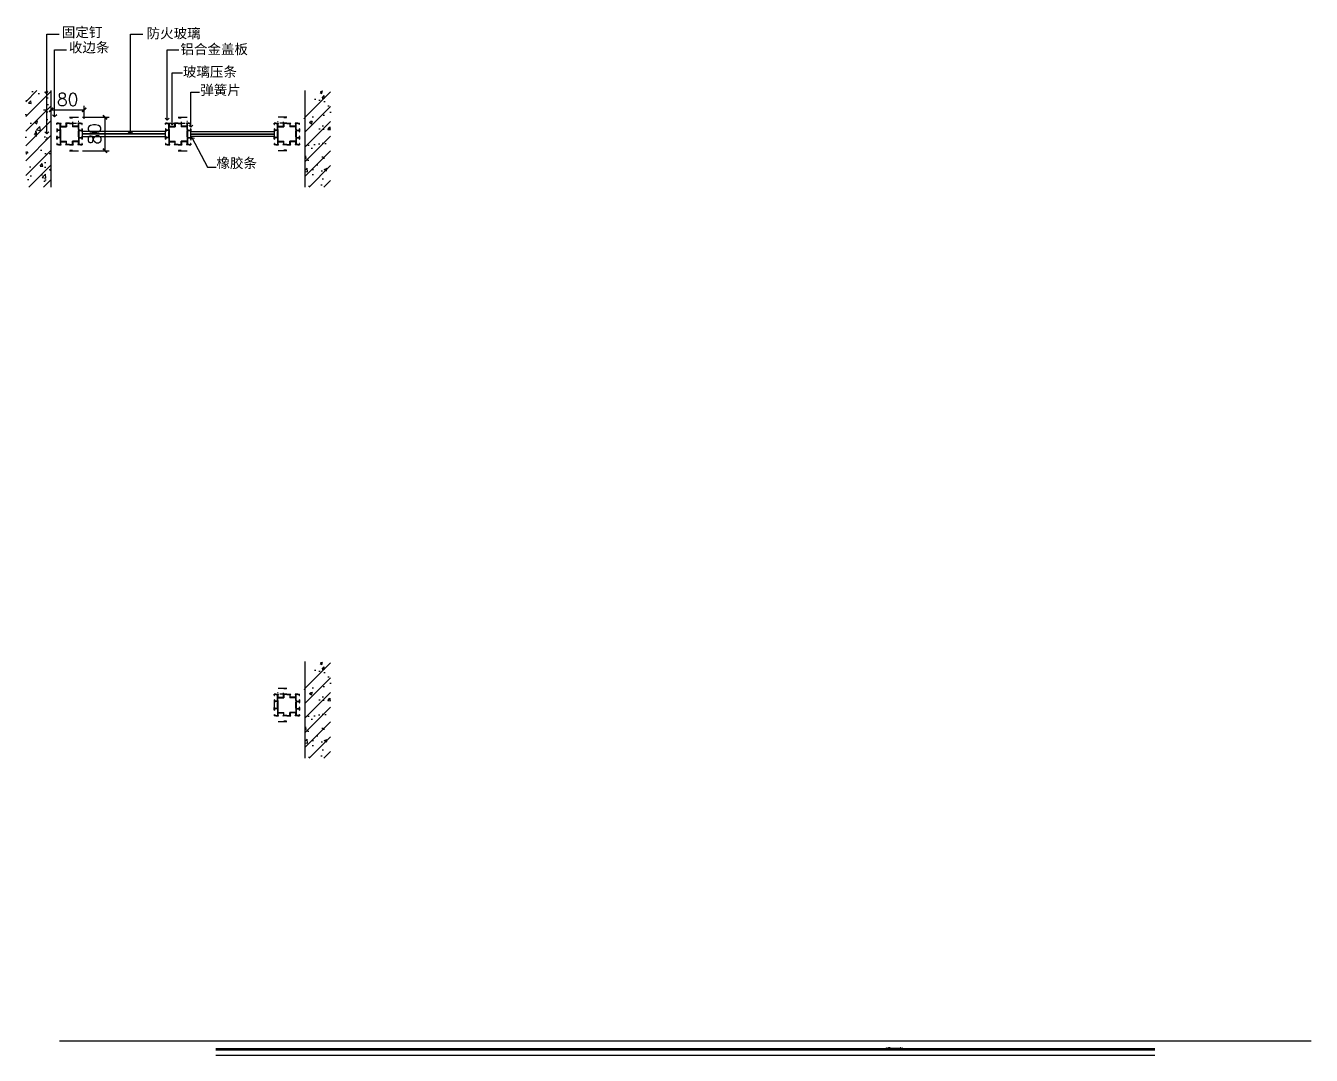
# Model space of a CAD drawing. Header units: millimetres. Extents: x -150677 to 588340, y -254013 to 149700.
# Drawn here: x 325244 to 328325, y -89506 to -87039 of the extents above; entities that cross this region are included whole.
import ezdxf

# ---------------------------------------------------------------- set-up
doc = ezdxf.new("R2010")
doc.units = ezdxf.units.MM
doc.header["$LTSCALE"] = 10
doc.header["$MEASUREMENT"] = 0
doc.layers.add('公用-墙体', color=7, linetype='Continuous')
doc.styles.add('DIM', font='romand.shx')
doc.styles.add('Fs', font='')
doc.styles.get('Fs').set_extended_font_data('SimSun')
doc.dimstyles.new('DIM', dxfattribs={"dimscale": 10, "dimtxt": 2, "dimasz": 1, "dimexe": 1, "dimexo": 1, "dimgap": 1, "dimtad": 1, "dimdec": 0, "dimzin": 0, "dimdsep": 46, "dimtxsty": 'DIM', "dimblk": 'ARCHTICK', "dimcen": 0, "dimclrd": 252, "dimclre": 252, "dimclrt": 33, "dimadec": 0, "dimazin": 0, "dimtfac": 0.5, "dimtdec": 0, "dimtix": 1, "dimtmove": 2, "dimatfit": 2, "dimldrblk": 'OPEN90', "dimfxl": 6, "dimfxlon": 1, "dimtolj": 1, "dimtzin": 0, "dimlwd": -1, "dimlwe": -1, "dimarcsym": 0})
pattern_1 = [(45, (306083.968, -88137.618), (-17.67767, 17.67767), []), (50, (306083.97, -88137.62), (71.72602, -6.27521), [7.5, -82.5]), (355, (306083.97, -88137.62), (-13.87513, 75.2192), [6, -66]), (100.4514, (306089.945, -88138.14), (57.85094, 68.94395), [6.37402, -70.1142]), (46.1842, (306083.97, -88117.62), (106.7241, -16.5519), [11.25, -123.75]), (96.6356, (306092.86, -88119), (93.46627, 97.4118), [9.561, -105.1713]), (351.1842, (306083.97, -88117.62), (93.4662, 97.41186), [9, -99]), (21, (306093.97, -88122.62), (59.6907, -40.26189), [7.5, -82.5]), (326, (306093.97, -88122.62), (24.33153, 72.515), [6, -66]), (71.4514, (306098.94, -88125.97), (84.02226, 32.25305), [6.37402, -70.1142]), (37.5, (306083.968, -88137.618), (1.215986, 33.289385), [0, -65.2, 0, -67, 0, -66.25]), (7.5, (306083.97, -88137.618), (26.306954, 39.44117), [0, -38.2, 0, -63.7, 0, -25.25]), (327.5, (306061.668, -88137.618), (53.382244, -2.255487), [0, -25, 0, -78, 0, -103.5]), (317.5, (306051.67, -88137.62), (58.31862, 10.0105), [0, -32.5, 0, -51.8, 0, -73.5])]

# ---------------------------------------------------------------- blocks, each defined once
blk = doc.blocks.new('_ArchTick')
at = {"color": 0, "linetype": 'ByBlock', "const_width": 0.4}
blk.add_lwpolyline([(-0.5, -0.5), (0.5, 0.5)], dxfattribs=at)
blk = doc.blocks.new('*D1683')
at = {"color": 252, "transparency": 16777216}
for p, q in [((325305.1, -87247), (325305.1, -87230.2)), ((325305.1, -87240.2), (325384.3, -87240.2)), ((325384.3, -87261.8), (325384.3, -87230.2))]:
    blk.add_line(p, q, dxfattribs=at)
at = {"layer": 'Defpoints', "color": 0, "transparency": 16777216}
for p in [(325384.3, -87240.2), (325305.1, -87257), (325384.3, -87271.8)]:
    blk.add_point(p, dxfattribs=at)
at = {"color": 252, "transparency": 16777216, "xscale": 10, "yscale": 10, "zscale": 10, "rotation": 180}
blk.add_blockref('_ArchTick', (325305.1, -87240.2), dxfattribs=at)
at = {"color": 252, "transparency": 16777216, "xscale": 10, "yscale": 10, "zscale": 10}
blk.add_blockref('_ArchTick', (325384.3, -87240.2), dxfattribs=at)
at = {"color": 33, "transparency": 16777216, "insert": (325344.7, -87215.2), "char_height": 30, "attachment_point": 5, "style": 'DIM'}
blk.add_mtext('\\A1;80', dxfattribs=at)
blk = doc.blocks.new('_Open90')
at = {"color": 0, "linetype": 'ByBlock', "lineweight": -2}
for p, q in [((0, 0), (-1, 0)), ((-0.5, 0.5), (0, 0)), ((0, 0), (-0.5, -0.5))]:
    blk.add_line(p, q, dxfattribs=at)
blk = doc.blocks.new('*D1684')
at = {"color": 252, "transparency": 16777216}
for p, q in [((325380.4, -87258), (325444, -87258)), ((325434, -87258), (325434, -87338)), ((325380.4, -87338), (325444, -87338))]:
    blk.add_line(p, q, dxfattribs=at)
at = {"layer": 'Defpoints', "color": 0, "transparency": 16777216}
for p in [(325370.4, -87258), (325370.4, -87338), (325434, -87338)]:
    blk.add_point(p, dxfattribs=at)
at = {"color": 252, "transparency": 16777216, "xscale": 10, "yscale": 10, "zscale": 10}
for p, rotation in [((325434, -87258), 90), ((325434, -87338), 270)]:
    blk.add_blockref('_ArchTick', p, dxfattribs=dict(at, rotation=rotation))
at = {"color": 33, "transparency": 16777216, "insert": (325409, -87298), "char_height": 30, "attachment_point": 5, "rotation": 90, "style": 'DIM'}
blk.add_mtext('\\A1;80', dxfattribs=at)
blk = doc.blocks.new('retw35345')
at = {"color": 2}
for p, q in [((-5, 15.5), (-3, 15.5)), ((-3.5, 22.5), (-3.5, -18.5)), ((-3, 22.5), (-3, -18.5)), ((-3, 15.5), (-3, 16.5)), ((-3, 7.5), (-3, 16.5)), ((0, 12.5), (-3, 12.5)), ((0, 12.5), (0, -12.5)), ((0, -12.5), (-3, -12.5))]:
    blk.add_line(p, q, dxfattribs=at)
for centre, radius, start, end in [((-3.4, 15.7), 1.65, 77.3704, 187.828), ((-3.5, 21), 1, 90, 270), ((-3.5, -17), 1, 90, 270)]:
    blk.add_arc(centre, radius, start, end, dxfattribs=at)
for points in [[(-5.7, -12.5), (-5.7, -12.5), (-6.2, -12.2), (-5.5, -10.6), (-5.5, -9.2), (-5.9, -8.4), (-6, -8.1)], [(-3.5, -12), (-5.2, -12), (-5.7, -11.9), (-5, -10.6), (-5, -9.2), (-5.4, -8.4), (-5.5, -8.1)]]:
    blk.add_open_spline(points, degree=3, knots=[2.706713, 2.706713, 2.706713, 2.706713, 2.908704, 4.556012, 6.411658, 7.278227, 7.278227, 7.278227, 7.278227], dxfattribs=at)
at = {"layer": '公用-墙体', "color": 2}
for p, q in [((-3.5, 22.5), (-3, 22.5)), ((-6, -8.1), (-5.5, -8.1)), ((-3, -12.5), (-5.7, -12.5)), ((-3, -12), (-3.5, -12)), ((-3.5, -18.5), (-3, -18.5))]:
    blk.add_line(p, q, dxfattribs=at)

msp = doc.modelspace()

# ---------------------------------------------------------------- hatches: boundary and pattern name
h = msp.add_hatch()
h.set_pattern_fill('AN钢筋混凝土SC10', color=8, scale=10, style=0, pattern_type=2)
h.set_pattern_definition(pattern_1)
h.paths.add_polyline_path([(325244.3, -87425.2), (325305.1, -87425.2), (325305.1, -87302), (325283.3, -87302), (325278.3, -87300), (325283.3, -87298), (325305.1, -87298), (325305.1, -87193.7), (325266, -87193.7), (325244.3, -87193.7)])
h = msp.add_hatch()
h.set_pattern_fill('AN钢筋混凝土SC10', color=8, scale=10, style=0, pattern_type=2)
h.set_pattern_definition(pattern_1)
h.paths.add_polyline_path([(325975, -87425.2), (325914.2, -87425.2), (325914.2, -87302), (325936, -87302), (325941, -87300), (325936, -87298), (325914.2, -87298), (325914.2, -87244), (325953.3, -87193.7), (325975, -87193.7)])
h = msp.add_hatch()
h.set_pattern_fill('AN钢筋混凝土SC10', color=8, scale=10, style=0, pattern_type=2)
h.set_pattern_definition([(45, (306083.968, -89506.126), (-17.67767, 17.67767), []), (50, (306083.97, -89506.126), (71.72602, -6.27521), [7.5, -82.5]), (355, (306083.97, -89506.126), (-13.87513, 75.2192), [6, -66]), (100.4514, (306089.945, -89506.65), (57.85094, 68.94395), [6.37402, -70.1142]), (46.1842, (306083.97, -89486.13), (106.7241, -16.5519), [11.25, -123.75]), (96.6356, (306092.86, -89487.51), (93.46627, 97.4118), [9.561, -105.1713]), (351.1842, (306083.97, -89486.13), (93.4662, 97.41186), [9, -99]), (21, (306093.97, -89491.126), (59.6907, -40.26189), [7.5, -82.5]), (326, (306093.97, -89491.126), (24.33153, 72.515), [6, -66]), (71.4514, (306098.94, -89494.48), (84.02226, 32.25305), [6.37402, -70.1142]), (37.5, (306083.968, -89506.126), (1.215986, 33.289385), [0, -65.2, 0, -67, 0, -66.25]), (7.5, (306083.97, -89506.126), (26.306954, 39.44117), [0, -38.2, 0, -63.7, 0, -25.25]), (327.5, (306061.668, -89506.126), (53.382244, -2.255487), [0, -25, 0, -78, 0, -103.5]), (317.5, (306051.67, -89506.126), (58.31862, 10.0105), [0, -32.5, 0, -51.8, 0, -73.5])])
h.paths.add_polyline_path([(325975, -88793.7), (325914.2, -88793.7), (325914.2, -88670.5), (325936, -88670.5), (325941, -88668.5), (325936, -88666.5), (325914.2, -88666.5), (325914.2, -88612.5), (325953.3, -88562.3), (325975, -88562.3)])

# ---------------------------------------------------------------- linework, layer by layer
at = {"color": 4}
for p, q in [((325305.1, -87425.2), (325305.1, -87193.7)), ((325914.2, -87425.2), (325914.2, -87193.7)), ((325914.2, -88793.7), (325914.2, -88562.3)), ((325700.1, -89489.8), (327950.1, -89489.8)), ((325700.1, -89492.8), (327950.1, -89492.8)), ((325700.1, -89505.8), (327950.1, -89505.8))]:
    msp.add_line(p, q, dxfattribs=at)
at = {"color": 8}
for p, q in [((325319, -87274.5), (325319, -87272)), ((325322.9, -87272), (325319, -87272)), ((325322.9, -87273), (325320, -87273)), ((325320, -87274.5), (325320, -87273)), ((325322.9, -87272), (325329, -87272)), ((325322.9, -87273), (325326.5, -87273)), ((325326.5, -87286.4), (325326.5, -87273)), ((325327.5, -87273), (325329.5, -87273)), ((325327.5, -87279.5), (325327.5, -87273)), ((325327.5, -87274.8), (325327.5, -87279.5)), ((325327.5, -87279.5), (325340.9, -87279.5)), ((325329.5, -87272.5), (325329.5, -87273)), ((325349.2, -87272), (325340.4, -87272)), ((325340.9, -87273), (325340.4, -87273)), ((325340.9, -87279.5), (325340.9, -87273)), ((325340.9, -87273), (325340.9, -87273.6)), ((325341.9, -87273), (325341.9, -87280.5)), ((325349.2, -87273), (325341.9, -87273)), ((325349.2, -87272), (325358, -87272)), ((325349.2, -87273), (325356.5, -87273)), ((325349.3, -87258), (325370.4, -87258)), ((325350.3, -87259), (325356.3, -87259)), ((325356.3, -87272), (325360.8, -87272)), ((325356.5, -87273), (325356.5, -87280.5)), ((325357.3, -87271), (325357.3, -87269)), ((325357.5, -87279.5), (325357.5, -87273)), ((325357.5, -87273), (325357.5, -87273.6)), ((325357.5, -87273), (325358, -87273)), ((325370.9, -87279.5), (325357.5, -87279.5)), ((325361.3, -87272), (325366.3, -87272)), ((325368.9, -87272.5), (325368.9, -87273)), ((325370.9, -87273), (325368.9, -87273)), ((325375.5, -87272), (325369.4, -87272)), ((325371.3, -87268), (325370.3, -87268)), ((325370.9, -87279.5), (325370.9, -87273)), ((325370.9, -87274.8), (325370.9, -87279.5)), ((325371.3, -87272), (325371.3, -87271)), ((325375.5, -87273), (325371.9, -87273)), ((325371.9, -87286.4), (325371.9, -87273)), ((325375.5, -87272), (325379.4, -87272)), ((325375.5, -87273), (325378.4, -87273)), ((325378.4, -87274.5), (325378.4, -87273)), ((325379.4, -87274.5), (325379.4, -87272)), ((325579.4, -87274.5), (325579.4, -87272)), ((325583.3, -87272), (325579.4, -87272)), ((325583.3, -87273), (325580.4, -87273)), ((325580.4, -87274.5), (325580.4, -87273)), ((325583.3, -87272), (325589.4, -87272)), ((325583.3, -87273), (325586.9, -87273)), ((325586.9, -87286.4), (325586.9, -87273)), ((325587.9, -87273), (325589.9, -87273)), ((325587.9, -87279.5), (325587.9, -87273)), ((325587.9, -87274.8), (325587.9, -87279.5)), ((325587.9, -87279.5), (325601.3, -87279.5)), ((325589.9, -87272.5), (325589.9, -87273)), ((325609.6, -87272), (325600.8, -87272)), ((325601.3, -87273), (325600.8, -87273)), ((325601.3, -87279.5), (325601.3, -87273)), ((325601.3, -87273), (325601.3, -87273.6)), ((325602.3, -87273), (325602.3, -87280.5)), ((325609.6, -87273), (325602.3, -87273)), ((325609.6, -87272), (325618.4, -87272)), ((325609.6, -87273), (325616.9, -87273)), ((325609.7, -87258), (325630.8, -87258)), ((325610.7, -87259), (325616.7, -87259)), ((325616.7, -87272), (325621.2, -87272)), ((325616.9, -87273), (325616.9, -87280.5)), ((325617.7, -87271), (325617.7, -87269)), ((325617.9, -87279.5), (325617.9, -87273)), ((325617.9, -87273), (325617.9, -87273.6)), ((325617.9, -87273), (325618.4, -87273)), ((325631.3, -87279.5), (325617.9, -87279.5)), ((325621.7, -87272), (325626.7, -87272)), ((325629.3, -87272.5), (325629.3, -87273)), ((325631.3, -87273), (325629.3, -87273)), ((325635.9, -87272), (325629.8, -87272)), ((325631.7, -87268), (325630.7, -87268)), ((325631.3, -87279.5), (325631.3, -87273)), ((325631.3, -87274.8), (325631.3, -87279.5)), ((325631.7, -87272), (325631.7, -87271)), ((325635.9, -87273), (325632.3, -87273)), ((325632.3, -87286.4), (325632.3, -87273)), ((325635.9, -87272), (325639.8, -87272)), ((325635.9, -87273), (325638.8, -87273)), ((325638.8, -87274.5), (325638.8, -87273)), ((325639.8, -87274.5), (325639.8, -87272)), ((325839.8, -87274.5), (325839.8, -87272)), ((325843.7, -87272), (325839.8, -87272)), ((325843.7, -87273), (325840.8, -87273)), ((325840.8, -87274.5), (325840.8, -87273)), ((325843.7, -87272), (325849.8, -87272)), ((325843.7, -87273), (325847.3, -87273)), ((325847.3, -87286.4), (325847.3, -87273)), ((325848, -87268), (325849, -87268)), ((325848, -87272), (325848, -87271)), ((325848.3, -87273), (325850.3, -87273)), ((325848.3, -87279.5), (325848.3, -87273)), ((325848.3, -87274.8), (325848.3, -87279.5)), ((325848.3, -87279.5), (325861.7, -87279.5)), ((325870, -87258), (325848.9, -87258)), ((325850.3, -87272.5), (325850.3, -87273)), ((325858, -87272), (325853, -87272)), ((325863, -87272), (325858.5, -87272)), ((325870, -87272), (325861.2, -87272)), ((325861.7, -87273), (325861.2, -87273)), ((325861.7, -87279.5), (325861.7, -87273)), ((325861.7, -87273), (325861.7, -87273.6)), ((325862, -87271), (325862, -87269)), ((325862.7, -87273), (325862.7, -87280.5)), ((325870, -87273), (325862.7, -87273)), ((325869, -87259), (325863, -87259)), ((325870, -87272), (325878.8, -87272)), ((325870, -87273), (325877.3, -87273)), ((325877.3, -87273), (325877.3, -87280.5)), ((325878.3, -87279.5), (325878.3, -87273)), ((325878.3, -87273), (325878.3, -87273.6)), ((325878.3, -87273), (325878.8, -87273)), ((325891.7, -87279.5), (325878.3, -87279.5)), ((325889.7, -87272.5), (325889.7, -87273)), ((325891.7, -87273), (325889.7, -87273)), ((325896.3, -87272), (325890.2, -87272)), ((325891.7, -87279.5), (325891.7, -87273)), ((325891.7, -87274.8), (325891.7, -87279.5)), ((325896.3, -87273), (325892.7, -87273)), ((325892.7, -87286.4), (325892.7, -87273)), ((325896.3, -87272), (325900.2, -87272)), ((325896.3, -87273), (325899.2, -87273)), ((325899.2, -87274.5), (325899.2, -87273)), ((325900.2, -87274.5), (325900.2, -87272)), ((325911.3, -87260.3), (325912.3, -87260.3)), ((325911.3, -87260.3), (325911.3, -87260.8)), ((325911.3, -87260.3), (325911.3, -87260.8)), ((325911.3, -87260.3), (325912.3, -87260.3)), ((325911.3, -87260.8), (325911.3, -87260.4)), ((325911.3, -87260.8), (325911.3, -87260.4)), ((325319, -87285.9), (325319, -87292.3)), ((325319, -87310.1), (325319, -87303.7)), ((325319, -87303.7), (325319, -87310.1)), ((325320, -87285.9), (325320, -87288.6)), ((325326.5, -87288.6), (325320, -87288.6)), ((325326.5, -87289.6), (325320, -87289.6)), ((325320, -87289.6), (325320, -87292.3)), ((325320, -87303.7), (325320, -87306.4)), ((325326.5, -87306.4), (325320, -87306.4)), ((325326.5, -87307.4), (325320, -87307.4)), ((325320, -87307.4), (325320, -87310.1)), ((325326.5, -87286.4), (325326.5, -87288.6)), ((325326.5, -87289.6), (325326.5, -87291.8)), ((325326.5, -87304.2), (325326.5, -87291.8)), ((325326.5, -87291.8), (325326.5, -87304.2)), ((325326.5, -87304.2), (325326.5, -87306.4)), ((325326.5, -87307.4), (325326.5, -87309.6)), ((325326.5, -87309.6), (325326.5, -87323)), ((325327.5, -87287.4), (325327.5, -87280.5)), ((325327.5, -87280.5), (325341.9, -87280.5)), ((325327.5, -87287.4), (325327.5, -87290.8)), ((325327.5, -87305.2), (325327.5, -87290.8)), ((325327.5, -87290.8), (325327.5, -87305.2)), ((325327.5, -87305.2), (325327.5, -87308.6)), ((325327.5, -87308.6), (325327.5, -87315.5)), ((325370.9, -87280.5), (325356.5, -87280.5)), ((325370.9, -87287.4), (325370.9, -87280.5)), ((325370.9, -87287.4), (325370.9, -87290.8)), ((325370.9, -87305.2), (325370.9, -87290.8)), ((325370.9, -87290.8), (325370.9, -87305.2)), ((325370.9, -87305.2), (325370.9, -87308.6)), ((325370.9, -87308.6), (325370.9, -87315.5)), ((325371.9, -87286.4), (325371.9, -87288.6)), ((325371.9, -87288.6), (325378.4, -87288.6)), ((325371.9, -87289.6), (325378.4, -87289.6)), ((325371.9, -87289.6), (325371.9, -87291.8)), ((325371.9, -87304.2), (325371.9, -87291.8)), ((325371.9, -87291.8), (325371.9, -87304.2)), ((325371.9, -87304.2), (325371.9, -87306.4)), ((325371.9, -87306.4), (325378.4, -87306.4)), ((325371.9, -87307.4), (325378.4, -87307.4)), ((325371.9, -87307.4), (325371.9, -87309.6)), ((325371.9, -87309.6), (325371.9, -87323)), ((325378.4, -87285.9), (325378.4, -87288.6)), ((325378.4, -87289.6), (325378.4, -87292.3)), ((325378.4, -87303.7), (325378.4, -87306.4)), ((325378.4, -87307.4), (325378.4, -87310.1)), ((325379.4, -87285.9), (325379.4, -87292.3)), ((325379.4, -87292.1), (325379.4, -87304.1)), ((325379.4, -87310.1), (325379.4, -87303.7)), ((325379.4, -87303.7), (325379.4, -87310.1)), ((325579.4, -87285.9), (325579.4, -87292.3)), ((325579.4, -87304.1), (325579.4, -87292.3)), ((325579.4, -87310.1), (325579.4, -87303.7)), ((325579.4, -87303.7), (325579.4, -87310.1)), ((325580.4, -87285.9), (325580.4, -87288.6)), ((325586.9, -87288.6), (325580.4, -87288.6)), ((325586.9, -87289.6), (325580.4, -87289.6)), ((325580.4, -87289.6), (325580.4, -87292.3)), ((325580.4, -87303.7), (325580.4, -87306.4)), ((325586.9, -87306.4), (325580.4, -87306.4)), ((325586.9, -87307.4), (325580.4, -87307.4)), ((325580.4, -87307.4), (325580.4, -87310.1)), ((325586.9, -87286.4), (325586.9, -87288.6)), ((325586.9, -87289.6), (325586.9, -87291.8)), ((325586.9, -87304.2), (325586.9, -87291.8)), ((325586.9, -87291.8), (325586.9, -87304.2)), ((325586.9, -87304.2), (325586.9, -87306.4)), ((325586.9, -87307.4), (325586.9, -87309.6)), ((325586.9, -87309.6), (325586.9, -87323)), ((325587.9, -87287.4), (325587.9, -87280.5)), ((325587.9, -87280.5), (325602.3, -87280.5)), ((325587.9, -87287.4), (325587.9, -87290.8)), ((325587.9, -87305.2), (325587.9, -87290.8)), ((325587.9, -87290.8), (325587.9, -87305.2)), ((325587.9, -87305.2), (325587.9, -87308.6)), ((325587.9, -87308.6), (325587.9, -87315.5)), ((325631.3, -87280.5), (325616.9, -87280.5)), ((325631.3, -87287.4), (325631.3, -87280.5)), ((325631.3, -87287.4), (325631.3, -87290.8)), ((325631.3, -87305.2), (325631.3, -87290.8)), ((325631.3, -87290.8), (325631.3, -87305.2)), ((325631.3, -87305.2), (325631.3, -87308.6)), ((325631.3, -87308.6), (325631.3, -87315.5)), ((325632.3, -87286.4), (325632.3, -87288.6)), ((325632.3, -87288.6), (325638.8, -87288.6)), ((325632.3, -87289.6), (325638.8, -87289.6)), ((325632.3, -87289.6), (325632.3, -87291.8)), ((325632.3, -87304.2), (325632.3, -87291.8)), ((325632.3, -87291.8), (325632.3, -87304.2)), ((325632.3, -87304.2), (325632.3, -87306.4)), ((325632.3, -87306.4), (325638.8, -87306.4)), ((325632.3, -87307.4), (325638.8, -87307.4)), ((325632.3, -87307.4), (325632.3, -87309.6)), ((325632.3, -87309.6), (325632.3, -87323)), ((325638.8, -87285.9), (325638.8, -87288.6)), ((325638.8, -87289.6), (325638.8, -87292.3)), ((325638.8, -87303.7), (325638.8, -87306.4)), ((325638.8, -87307.4), (325638.8, -87310.1)), ((325639.8, -87285.9), (325639.8, -87292.3)), ((325639.8, -87294.1), (325639.8, -87292.1)), ((325639.8, -87304.1), (325639.8, -87294.1)), ((325639.8, -87310.1), (325639.8, -87303.7)), ((325639.8, -87303.7), (325639.8, -87310.1)), ((325839.8, -87285.9), (325839.8, -87292.3)), ((325839.8, -87292.1), (325839.8, -87304.1)), ((325839.8, -87310.1), (325839.8, -87303.7)), ((325839.8, -87303.7), (325839.8, -87310.1)), ((325840.8, -87285.9), (325840.8, -87288.6)), ((325847.3, -87288.6), (325840.8, -87288.6)), ((325847.3, -87289.6), (325840.8, -87289.6)), ((325840.8, -87289.6), (325840.8, -87292.3)), ((325840.8, -87303.7), (325840.8, -87306.4)), ((325847.3, -87306.4), (325840.8, -87306.4)), ((325847.3, -87307.4), (325840.8, -87307.4)), ((325840.8, -87307.4), (325840.8, -87310.1)), ((325847.3, -87286.4), (325847.3, -87288.6)), ((325847.3, -87289.6), (325847.3, -87291.8)), ((325847.3, -87304.2), (325847.3, -87291.8)), ((325847.3, -87291.8), (325847.3, -87304.2)), ((325847.3, -87304.2), (325847.3, -87306.4)), ((325847.3, -87307.4), (325847.3, -87309.6)), ((325847.3, -87309.6), (325847.3, -87323)), ((325848.3, -87287.4), (325848.3, -87280.5)), ((325848.3, -87280.5), (325862.7, -87280.5)), ((325848.3, -87287.4), (325848.3, -87290.8)), ((325848.3, -87305.2), (325848.3, -87290.8)), ((325848.3, -87290.8), (325848.3, -87305.2)), ((325848.3, -87305.2), (325848.3, -87308.6)), ((325848.3, -87308.6), (325848.3, -87315.5)), ((325891.7, -87280.5), (325877.3, -87280.5)), ((325891.7, -87287.4), (325891.7, -87280.5)), ((325891.7, -87287.4), (325891.7, -87290.8)), ((325891.7, -87305.2), (325891.7, -87290.8)), ((325891.7, -87290.8), (325891.7, -87305.2)), ((325891.7, -87305.2), (325891.7, -87308.6)), ((325891.7, -87308.6), (325891.7, -87315.5)), ((325892.7, -87286.4), (325892.7, -87288.6)), ((325892.7, -87288.6), (325899.2, -87288.6)), ((325892.7, -87289.6), (325899.2, -87289.6)), ((325892.7, -87289.6), (325892.7, -87291.8)), ((325892.7, -87304.2), (325892.7, -87291.8)), ((325892.7, -87291.8), (325892.7, -87304.2)), ((325892.7, -87304.2), (325892.7, -87306.4)), ((325892.7, -87306.4), (325899.2, -87306.4)), ((325892.7, -87307.4), (325899.2, -87307.4)), ((325892.7, -87307.4), (325892.7, -87309.6)), ((325892.7, -87309.6), (325892.7, -87323)), ((325899.2, -87285.9), (325899.2, -87288.6)), ((325899.2, -87289.6), (325899.2, -87292.3)), ((325899.2, -87303.7), (325899.2, -87306.4)), ((325899.2, -87307.4), (325899.2, -87310.1)), ((325900.2, -87285.9), (325900.2, -87292.3)), ((325900.2, -87310.1), (325900.2, -87303.7)), ((325900.2, -87303.7), (325900.2, -87310.1)), ((325319, -87321.5), (325319, -87324)), ((325322.9, -87324), (325319, -87324)), ((325320, -87321.5), (325320, -87323)), ((325322.9, -87323), (325320, -87323)), ((325322.9, -87323), (325326.5, -87323)), ((325322.9, -87324), (325329, -87324)), ((325327.5, -87315.5), (325341.9, -87315.5)), ((325327.5, -87316.5), (325340.9, -87316.5)), ((325327.5, -87321.2), (325327.5, -87316.5)), ((325327.5, -87316.5), (325327.5, -87323)), ((325327.5, -87323), (325329.5, -87323)), ((325329.5, -87323.5), (325329.5, -87323)), ((325340.9, -87323), (325340.4, -87323)), ((325349.2, -87324), (325340.4, -87324)), ((325340.9, -87316.5), (325340.9, -87323)), ((325340.9, -87323), (325340.9, -87322.4)), ((325341.9, -87323), (325341.9, -87315.5)), ((325349.2, -87323), (325341.9, -87323)), ((325349.2, -87323), (325356.5, -87323)), ((325349.2, -87324), (325358, -87324)), ((325349.3, -87338), (325370.4, -87338)), ((325350.3, -87337), (325356.3, -87337)), ((325356.5, -87323), (325356.5, -87315.5)), ((325370.9, -87315.5), (325356.5, -87315.5)), ((325370.9, -87316.5), (325357.5, -87316.5)), ((325357.5, -87316.5), (325357.5, -87323)), ((325357.5, -87323), (325357.5, -87322.4)), ((325357.5, -87323), (325358, -87323)), ((325368.9, -87323.5), (325368.9, -87323)), ((325370.9, -87323), (325368.9, -87323)), ((325375.5, -87324), (325369.4, -87324)), ((325370.9, -87321.2), (325370.9, -87316.5)), ((325370.9, -87316.5), (325370.9, -87323)), ((325375.5, -87323), (325371.9, -87323)), ((325375.5, -87323), (325378.4, -87323)), ((325375.5, -87324), (325379.4, -87324)), ((325378.4, -87321.5), (325378.4, -87323)), ((325379.4, -87321.5), (325379.4, -87324)), ((325579.4, -87321.5), (325579.4, -87324)), ((325583.3, -87324), (325579.4, -87324)), ((325580.4, -87321.5), (325580.4, -87323)), ((325583.3, -87323), (325580.4, -87323)), ((325583.3, -87323), (325586.9, -87323)), ((325583.3, -87324), (325589.4, -87324)), ((325587.9, -87315.5), (325602.3, -87315.5)), ((325587.9, -87316.5), (325601.3, -87316.5)), ((325587.9, -87321.2), (325587.9, -87316.5)), ((325587.9, -87316.5), (325587.9, -87323)), ((325587.9, -87323), (325589.9, -87323)), ((325589.9, -87323.5), (325589.9, -87323)), ((325601.3, -87323), (325600.8, -87323)), ((325609.6, -87324), (325600.8, -87324)), ((325601.3, -87316.5), (325601.3, -87323)), ((325601.3, -87323), (325601.3, -87322.4)), ((325602.3, -87323), (325602.3, -87315.5)), ((325609.6, -87323), (325602.3, -87323)), ((325609.6, -87323), (325616.9, -87323)), ((325609.6, -87324), (325618.4, -87324)), ((325609.7, -87338), (325630.8, -87338)), ((325610.7, -87337), (325616.7, -87337)), ((325616.9, -87323), (325616.9, -87315.5)), ((325631.3, -87315.5), (325616.9, -87315.5)), ((325631.3, -87316.5), (325617.9, -87316.5)), ((325617.9, -87316.5), (325617.9, -87323)), ((325617.9, -87323), (325617.9, -87322.4)), ((325617.9, -87323), (325618.4, -87323)), ((325629.3, -87323.5), (325629.3, -87323)), ((325631.3, -87323), (325629.3, -87323)), ((325635.9, -87324), (325629.8, -87324)), ((325631.3, -87321.2), (325631.3, -87316.5)), ((325631.3, -87316.5), (325631.3, -87323)), ((325635.9, -87323), (325632.3, -87323)), ((325635.9, -87323), (325638.8, -87323)), ((325635.9, -87324), (325639.8, -87324)), ((325638.8, -87321.5), (325638.8, -87323)), ((325639.8, -87321.5), (325639.8, -87324)), ((325839.8, -87321.5), (325839.8, -87324)), ((325843.7, -87324), (325839.8, -87324)), ((325840.8, -87321.5), (325840.8, -87323)), ((325843.7, -87323), (325840.8, -87323)), ((325843.7, -87323), (325847.3, -87323)), ((325843.7, -87324), (325849.8, -87324)), ((325848.3, -87315.5), (325862.7, -87315.5)), ((325848.3, -87316.5), (325861.7, -87316.5)), ((325848.3, -87321.2), (325848.3, -87316.5)), ((325848.3, -87316.5), (325848.3, -87323)), ((325848.3, -87323), (325850.3, -87323)), ((325870, -87338), (325848.9, -87338)), ((325850.3, -87323.5), (325850.3, -87323)), ((325861.7, -87323), (325861.2, -87323)), ((325870, -87324), (325861.2, -87324)), ((325861.7, -87316.5), (325861.7, -87323)), ((325861.7, -87323), (325861.7, -87322.4)), ((325862.7, -87323), (325862.7, -87315.5)), ((325870, -87323), (325862.7, -87323)), ((325869, -87337), (325863, -87337)), ((325870, -87323), (325877.3, -87323)), ((325870, -87324), (325878.8, -87324)), ((325877.3, -87323), (325877.3, -87315.5)), ((325891.7, -87315.5), (325877.3, -87315.5)), ((325891.7, -87316.5), (325878.3, -87316.5)), ((325878.3, -87316.5), (325878.3, -87323)), ((325878.3, -87323), (325878.3, -87322.4)), ((325878.3, -87323), (325878.8, -87323)), ((325889.7, -87323.5), (325889.7, -87323)), ((325891.7, -87323), (325889.7, -87323)), ((325896.3, -87324), (325890.2, -87324)), ((325891.7, -87321.2), (325891.7, -87316.5)), ((325891.7, -87316.5), (325891.7, -87323)), ((325896.3, -87323), (325892.7, -87323)), ((325896.3, -87323), (325899.2, -87323)), ((325896.3, -87324), (325900.2, -87324)), ((325899.2, -87321.5), (325899.2, -87323)), ((325900.2, -87321.5), (325900.2, -87324)), ((325870, -88626.5), (325848.9, -88626.5)), ((325869, -88627.5), (325863, -88627.5)), ((325911.3, -88628.8), (325912.3, -88628.8)), ((325911.3, -88628.8), (325911.3, -88629.3)), ((325911.3, -88628.8), (325911.3, -88629.3)), ((325911.3, -88628.8), (325912.3, -88628.8)), ((325911.3, -88629.3), (325911.3, -88628.9)), ((325911.3, -88629.3), (325911.3, -88628.9)), ((325839.8, -88643), (325839.8, -88640.5)), ((325843.7, -88640.5), (325839.8, -88640.5)), ((325839.8, -88654.4), (325839.8, -88660.8)), ((325839.8, -88660.6), (325839.8, -88672.6)), ((325843.7, -88641.5), (325840.8, -88641.5)), ((325840.8, -88643), (325840.8, -88641.5)), ((325840.8, -88654.4), (325840.8, -88657.1)), ((325847.3, -88657.1), (325840.8, -88657.1)), ((325847.3, -88658.1), (325840.8, -88658.1)), ((325840.8, -88658.1), (325840.8, -88660.8)), ((325843.7, -88640.5), (325849.8, -88640.5)), ((325843.7, -88641.5), (325847.3, -88641.5)), ((325847.3, -88654.9), (325847.3, -88641.5)), ((325847.3, -88654.9), (325847.3, -88657.1)), ((325847.3, -88658.1), (325847.3, -88660.3)), ((325847.3, -88672.7), (325847.3, -88660.3)), ((325847.3, -88660.3), (325847.3, -88672.7)), ((325848, -88636.5), (325849, -88636.5)), ((325848, -88640.5), (325848, -88639.5)), ((325848.3, -88641.5), (325850.3, -88641.5)), ((325848.3, -88648), (325848.3, -88641.5)), ((325848.3, -88643.3), (325848.3, -88648)), ((325848.3, -88648), (325861.7, -88648)), ((325848.3, -88655.9), (325848.3, -88649)), ((325848.3, -88649), (325862.7, -88649)), ((325848.3, -88655.9), (325848.3, -88659.3)), ((325848.3, -88673.7), (325848.3, -88659.3)), ((325848.3, -88659.3), (325848.3, -88673.7)), ((325850.3, -88641), (325850.3, -88641.5)), ((325858, -88640.5), (325853, -88640.5)), ((325863, -88640.5), (325858.5, -88640.5)), ((325870, -88640.5), (325861.2, -88640.5)), ((325861.7, -88641.5), (325861.2, -88641.5)), ((325861.7, -88648), (325861.7, -88641.5)), ((325861.7, -88641.5), (325861.7, -88642.1)), ((325862, -88639.5), (325862, -88637.5)), ((325862.7, -88641.5), (325862.7, -88649)), ((325870, -88641.5), (325862.7, -88641.5)), ((325870, -88640.5), (325878.8, -88640.5)), ((325870, -88641.5), (325877.3, -88641.5)), ((325877.3, -88641.5), (325877.3, -88649)), ((325891.7, -88649), (325877.3, -88649)), ((325878.3, -88648), (325878.3, -88641.5)), ((325878.3, -88641.5), (325878.3, -88642.1)), ((325878.3, -88641.5), (325878.8, -88641.5)), ((325891.7, -88648), (325878.3, -88648)), ((325889.7, -88641), (325889.7, -88641.5)), ((325891.7, -88641.5), (325889.7, -88641.5)), ((325896.3, -88640.5), (325890.2, -88640.5)), ((325891.7, -88648), (325891.7, -88641.5)), ((325891.7, -88643.3), (325891.7, -88648)), ((325891.7, -88655.9), (325891.7, -88649)), ((325891.7, -88655.9), (325891.7, -88659.3)), ((325891.7, -88673.7), (325891.7, -88659.3)), ((325891.7, -88659.3), (325891.7, -88673.7)), ((325896.3, -88641.5), (325892.7, -88641.5)), ((325892.7, -88654.9), (325892.7, -88641.5)), ((325892.7, -88654.9), (325892.7, -88657.1)), ((325892.7, -88657.1), (325899.2, -88657.1)), ((325892.7, -88658.1), (325899.2, -88658.1)), ((325892.7, -88658.1), (325892.7, -88660.3)), ((325892.7, -88672.7), (325892.7, -88660.3)), ((325892.7, -88660.3), (325892.7, -88672.7)), ((325896.3, -88640.5), (325900.2, -88640.5)), ((325896.3, -88641.5), (325899.2, -88641.5)), ((325899.2, -88643), (325899.2, -88641.5)), ((325899.2, -88654.4), (325899.2, -88657.1)), ((325899.2, -88658.1), (325899.2, -88660.8)), ((325900.2, -88643), (325900.2, -88640.5)), ((325900.2, -88654.4), (325900.2, -88660.8)), ((325839.8, -88678.6), (325839.8, -88672.2)), ((325839.8, -88672.2), (325839.8, -88678.6)), ((325839.8, -88690), (325839.8, -88692.5)), ((325843.7, -88692.5), (325839.8, -88692.5)), ((325840.8, -88672.2), (325840.8, -88674.9)), ((325847.3, -88674.9), (325840.8, -88674.9)), ((325847.3, -88675.9), (325840.8, -88675.9)), ((325840.8, -88675.9), (325840.8, -88678.6)), ((325840.8, -88690), (325840.8, -88691.5)), ((325843.7, -88691.5), (325840.8, -88691.5)), ((325843.7, -88691.5), (325847.3, -88691.5)), ((325843.7, -88692.5), (325849.8, -88692.5)), ((325847.3, -88672.7), (325847.3, -88674.9)), ((325847.3, -88675.9), (325847.3, -88678.1)), ((325847.3, -88678.1), (325847.3, -88691.5)), ((325848.3, -88673.7), (325848.3, -88677.1)), ((325848.3, -88677.1), (325848.3, -88684)), ((325848.3, -88684), (325862.7, -88684)), ((325848.3, -88685), (325861.7, -88685)), ((325848.3, -88689.7), (325848.3, -88685)), ((325848.3, -88685), (325848.3, -88691.5)), ((325848.3, -88691.5), (325850.3, -88691.5)), ((325850.3, -88692), (325850.3, -88691.5)), ((325861.7, -88691.5), (325861.2, -88691.5)), ((325870, -88692.5), (325861.2, -88692.5)), ((325861.7, -88685), (325861.7, -88691.5)), ((325861.7, -88691.5), (325861.7, -88690.9)), ((325862.7, -88691.5), (325862.7, -88684)), ((325870, -88691.5), (325862.7, -88691.5)), ((325870, -88691.5), (325877.3, -88691.5)), ((325870, -88692.5), (325878.8, -88692.5)), ((325877.3, -88691.5), (325877.3, -88684)), ((325891.7, -88684), (325877.3, -88684)), ((325891.7, -88685), (325878.3, -88685)), ((325878.3, -88685), (325878.3, -88691.5)), ((325878.3, -88691.5), (325878.3, -88690.9)), ((325878.3, -88691.5), (325878.8, -88691.5)), ((325889.7, -88692), (325889.7, -88691.5)), ((325891.7, -88691.5), (325889.7, -88691.5)), ((325896.3, -88692.5), (325890.2, -88692.5)), ((325891.7, -88673.7), (325891.7, -88677.1)), ((325891.7, -88677.1), (325891.7, -88684)), ((325891.7, -88689.7), (325891.7, -88685)), ((325891.7, -88685), (325891.7, -88691.5)), ((325892.7, -88672.7), (325892.7, -88674.9)), ((325892.7, -88674.9), (325899.2, -88674.9)), ((325892.7, -88675.9), (325899.2, -88675.9)), ((325892.7, -88675.9), (325892.7, -88678.1)), ((325892.7, -88678.1), (325892.7, -88691.5)), ((325896.3, -88691.5), (325892.7, -88691.5)), ((325896.3, -88691.5), (325899.2, -88691.5)), ((325896.3, -88692.5), (325900.2, -88692.5)), ((325899.2, -88672.2), (325899.2, -88674.9)), ((325899.2, -88675.9), (325899.2, -88678.6)), ((325899.2, -88690), (325899.2, -88691.5)), ((325900.2, -88678.6), (325900.2, -88672.2)), ((325900.2, -88672.2), (325900.2, -88678.6)), ((325900.2, -88690), (325900.2, -88692.5)), ((325870, -88706.5), (325848.9, -88706.5)), ((325869, -88705.5), (325863, -88705.5)), ((325325.1, -89471.3), (328325.1, -89471.3))]:
    msp.add_line(p, q, dxfattribs=at)
at = {"color": 1}
for p, q in [((325579.4, -87292.1), (325379.4, -87292.1)), ((325579.4, -87297.6), (325379.4, -87297.6)), ((325579.4, -87298.6), (325379.4, -87298.6)), ((325379.4, -87304.1), (325579.4, -87304.1)), ((325639.8, -87292.1), (325839.8, -87292.1)), ((325639.8, -87297.6), (325839.8, -87297.6)), ((325639.8, -87298.6), (325839.8, -87298.6)), ((325839.8, -87304.1), (325639.8, -87304.1))]:
    msp.add_line(p, q, dxfattribs=at)
at = {"color": 8}
for centre, start, end in [((325319.5, -87274.5), 179.7016, 180), ((325319.5, -87274.5), 180, 270), ((325319.5, -87274.5), 179.7016, 0), ((325329, -87272.5), 0, 90), ((325340.4, -87272.5), 90, 270), ((325358, -87272.5), 270, 90), ((325369.4, -87272.5), 90, 180), ((325378.9, -87274.5), 180, 0.2984), ((325378.9, -87274.5), 270, 0), ((325378.9, -87274.5), 0, 0.2984), ((325579.9, -87274.5), 179.7016, 180), ((325579.9, -87274.5), 180, 270), ((325579.9, -87274.5), 179.7016, 0), ((325589.4, -87272.5), 0, 90), ((325600.8, -87272.5), 90, 270), ((325618.4, -87272.5), 270, 90), ((325629.8, -87272.5), 90, 180), ((325639.3, -87274.5), 180, 0.2984), ((325639.3, -87274.5), 270, 0), ((325639.3, -87274.5), 0, 0.2984), ((325840.3, -87274.5), 179.7016, 180), ((325840.3, -87274.5), 180, 270), ((325840.3, -87274.5), 179.7016, 0), ((325849.8, -87272.5), 0, 90), ((325861.2, -87272.5), 90, 270), ((325878.8, -87272.5), 270, 90), ((325890.2, -87272.5), 90, 180), ((325899.7, -87274.5), 180, 0.2984), ((325899.7, -87274.5), 270, 0), ((325899.7, -87274.5), 0, 0.2984), ((325319.5, -87285.9), 0, 180), ((325319.5, -87292.3), 180, 0), ((325319.5, -87303.7), 0, 180), ((325319.5, -87310.1), 180, 0), ((325378.9, -87285.9), 0, 180), ((325378.9, -87292.3), 180, 0), ((325378.9, -87303.7), 0, 180), ((325378.9, -87310.1), 180, 0), ((325579.9, -87285.9), 0, 180), ((325579.9, -87292.3), 180, 0), ((325579.9, -87303.7), 0, 180), ((325579.9, -87310.1), 180, 0), ((325639.3, -87285.9), 0, 180), ((325639.3, -87292.3), 180, 0), ((325639.3, -87303.7), 0, 180), ((325639.3, -87310.1), 180, 0), ((325840.3, -87285.9), 0, 180), ((325840.3, -87292.3), 180, 0), ((325840.3, -87303.7), 0, 180), ((325840.3, -87310.1), 180, 0), ((325899.7, -87285.9), 0, 180), ((325899.7, -87292.3), 180, 0), ((325899.7, -87303.7), 0, 180), ((325899.7, -87310.1), 180, 0), ((325319.5, -87321.5), 90, 180), ((325319.5, -87321.5), 0, 180.2984), ((325319.5, -87321.5), 180, 180.2984), ((325329, -87323.5), 270, 0), ((325340.4, -87323.5), 90, 270), ((325358, -87323.5), 270, 90), ((325369.4, -87323.5), 180, 270), ((325378.9, -87321.5), 359.7016, 180), ((325378.9, -87321.5), 0, 90), ((325378.9, -87321.5), 359.7016, 0), ((325579.9, -87321.5), 90, 180), ((325579.9, -87321.5), 0, 180.2984), ((325579.9, -87321.5), 180, 180.2984), ((325589.4, -87323.5), 270, 0), ((325600.8, -87323.5), 90, 270), ((325618.4, -87323.5), 270, 90), ((325629.8, -87323.5), 180, 270), ((325639.3, -87321.5), 359.7016, 180), ((325639.3, -87321.5), 0, 90), ((325639.3, -87321.5), 359.7016, 0), ((325840.3, -87321.5), 90, 180), ((325840.3, -87321.5), 0, 180.2984), ((325840.3, -87321.5), 180, 180.2984), ((325849.8, -87323.5), 270, 0), ((325861.2, -87323.5), 90, 270), ((325878.8, -87323.5), 270, 90), ((325890.2, -87323.5), 180, 270), ((325899.7, -87321.5), 359.7016, 180), ((325899.7, -87321.5), 0, 90), ((325899.7, -87321.5), 359.7016, 0), ((325840.3, -88643), 179.7016, 180), ((325840.3, -88643), 180, 270), ((325840.3, -88643), 179.7016, 0), ((325840.3, -88654.4), 0, 180), ((325840.3, -88660.8), 180, 0), ((325849.8, -88641), 0, 90), ((325861.2, -88641), 90, 270), ((325878.8, -88641), 270, 90), ((325890.2, -88641), 90, 180), ((325899.7, -88643), 180, 0.2984), ((325899.7, -88654.4), 0, 180), ((325899.7, -88660.8), 180, 0), ((325899.7, -88643), 270, 0), ((325899.7, -88643), 0, 0.2984), ((325840.3, -88672.2), 0, 180), ((325840.3, -88678.6), 180, 0), ((325840.3, -88690), 90, 180), ((325840.3, -88690), 0, 180.2984), ((325840.3, -88690), 180, 180.2984), ((325849.8, -88692), 270, 0), ((325861.2, -88692), 90, 270), ((325878.8, -88692), 270, 90), ((325890.2, -88692), 180, 270), ((325899.7, -88672.2), 0, 180), ((325899.7, -88678.6), 180, 0), ((325899.7, -88690), 359.7016, 180), ((325899.7, -88690), 0, 90), ((325899.7, -88690), 359.7016, 0)]:
    msp.add_arc(centre, 0.5, start, end, dxfattribs=at)

# ---------------------------------------------------------------- block references
at = {"rotation": 270}
msp.add_blockref('retw35345', (327324.1, -89492.8), dxfattribs=at)

# ---------------------------------------------------------------- texts
at = {"color": 1, "char_height": 23.716, "width": 1639.588, "attachment_point": 1, "style": 'Fs'}
for s, insert in [('{\\fSimSun|b0|i0|c134|p54;固定钉}', (325330.9, -87042.2)), ('{\\fSimSun|b0|i0|c134|p54;防火玻璃}', (325534, -87044.9)), ('{\\fSimSun|b0|i0|c134|p54;收边条}', (325347.8, -87078.6)), ('{\\fSimSun|b0|i0|c134|p54;铝合金盖板}', (325615.1, -87082.9)), ('{\\fSimSun|b0|i0|c134|p54;玻璃压条}', (325620.9, -87137.1)), ('{\\fSimSun|b0|i0|c134|p54;弹簧片}', (325662.6, -87180.8)), ('{\\fSimSun|b0|i0|c134|p54;橡胶条}', (325701.3, -87355.8))]:
    msp.add_mtext(s, dxfattribs=dict(at, insert=insert))

# ---------------------------------------------------------------- dimensions: what is measured, and where the dimension line sits
at = {"color": 1}
dim = msp.add_linear_dim(base=(325384.3, -87240.2), p1=(325305.1, -87257), p2=(325384.3, -87271.8), text='80', dimstyle='DIM', override={"dimtxt": 3}, dxfattribs=at)
dim.commit()
dim.dimension.update_dxf_attribs({"geometry": '*D1683', "text_midpoint": (325344.7, -87215.2)})
dim = msp.add_linear_dim(base=(325434, -87338), p1=(325370.4, -87258), p2=(325370.4, -87338), angle=90, dimstyle='DIM', override={"dimtxt": 3}, dxfattribs=at)
dim.commit()
dim.dimension.update_dxf_attribs({"geometry": '*D1684', "text_midpoint": (325409, -87298)})

# ---------------------------------------------------------------- leaders
for points in [[(325295, -87298), (325295, -87058.8), (325324.4, -87058.8)], [(325495.1, -87298), (325495.1, -87058.8), (325524.6, -87058.8)], [(325313.6, -87257), (325313.6, -87096.7), (325341.7, -87096.7)], [(325583.3, -87265.2), (325583.3, -87096.7), (325611.4, -87096.7)], [(325595.2, -87276.2), (325595.2, -87151.3), (325619.8, -87151.3)], [(325639.8, -87281.6), (325639.8, -87197.7), (325660.4, -87197.7)], [(325642.2, -87306.1), (325679.6, -87377.5), (325701, -87377.5)]]:
    msp.add_leader(points, dimstyle='DIM', override={"dimtad": 0}, dxfattribs=at)

doc.saveas('drawing.dxf')
